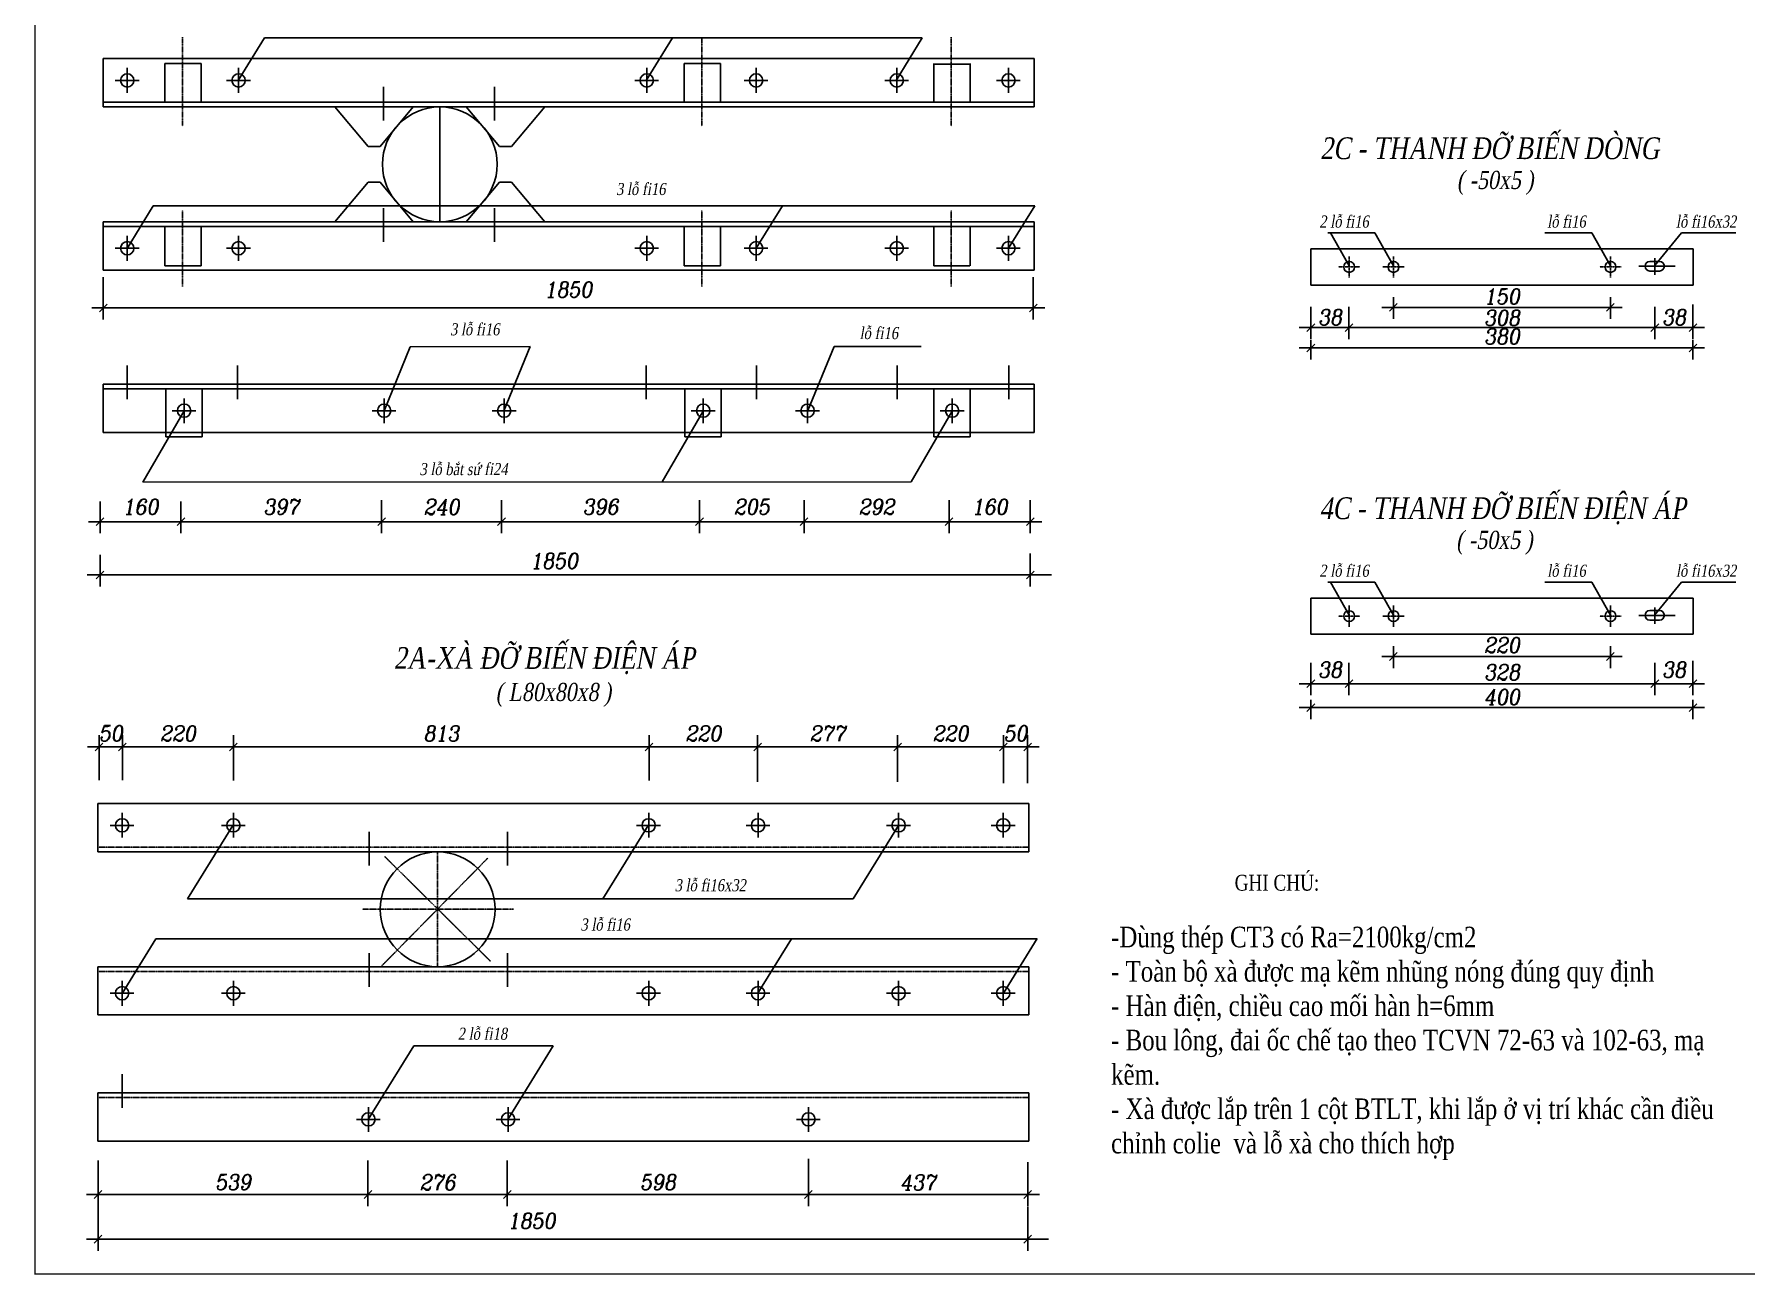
# Model space of a CAD drawing. Header units: inches. Extents: x -246336 to 136055, y -106871 to 69513.
# Drawn here: x 17160 to 26710, y 24435 to 31356 of the extents above; entities that cross this region are included whole.
import ezdxf
from ezdxf.enums import TextEntityAlignment as Align

# ---------------------------------------------------------------- set-up
doc = ezdxf.new("R2010")
doc.units = ezdxf.units.IN
doc.header["$MEASUREMENT"] = 0
doc.linetypes.add('DASHDOTX2', pattern=[2, 1, -0.5, 0, -0.5])
doc.linetypes.add('DASHEDX2', pattern=[1.5, 1, -0.5])
for name, color, linetype in [('COTSAT', 3, 'Continuous'), ('D-XA', 7, 'Continuous'), ('XA-TT1', 7, 'Continuous'), ('XA-TT2', 7, 'Continuous')]:
    doc.layers.add(name, color=color, linetype=linetype)
doc.styles.add('COM2', font='complex.shx', dxfattribs={"width": 0.9, "oblique": 10, "height": 2})
doc.styles.add('COM25', font='VNTIME_0.TTF', dxfattribs={"width": 0.8, "height": 2.5})
doc.styles.add('COM3', font='Vhtime.ttf', dxfattribs={"height": 3})
doc.styles.add('ROM2', font='VNTIME_0.TTF', dxfattribs={"width": 0.8, "height": 2})

# ---------------------------------------------------------------- blocks, each defined once
blk = doc.blocks.new('_OBLIQUE')
at = {"color": 0, "linetype": 'ByBlock'}
blk.add_line((-0.5, -0.5), (0.5, 0.5), dxfattribs=at)

msp = doc.modelspace()

# ---------------------------------------------------------------- linework, layer by layer
at = {"linetype": 'Continuous'}
for p, q in [((17679.216, 31168.828), (17679.216, 31030.086)), ((18300.336, 31168.828), (18300.336, 31030.086)), ((20577.778, 31168.828), (20577.778, 31030.086)), ((21188.002, 31168.828), (21188.002, 31030.086)), ((21972.575, 31168.828), (21972.575, 31030.086)), ((22596.182, 31168.828), (22596.182, 31030.086)), ((17745.262, 31098.806), (17612.152, 31098.806)), ((18366.383, 31098.806), (18233.272, 31098.806)), ((19108.069, 31062.863), (19108.069, 30875.3)), ((19729.21, 31062.863), (19729.21, 30875.3)), ((20643.824, 31098.806), (20510.714, 31098.806)), ((21254.048, 31098.806), (21120.938, 31098.806)), ((22038.621, 31098.806), (21905.511, 31098.806)), ((22662.228, 31098.806), (22529.118, 31098.806)), ((19108.069, 30198), (19108.069, 30385.563)), ((19729.21, 30198), (19729.21, 30385.563)), ((17679.216, 30092.035), (17679.216, 30230.777)), ((18300.336, 30092.035), (18300.336, 30230.777)), ((20577.778, 30092.035), (20577.778, 30230.777)), ((21188.002, 30092.035), (21188.002, 30230.777)), ((21972.575, 30092.035), (21972.575, 30230.777)), ((22596.182, 30092.035), (22596.182, 30230.777)), ((17745.262, 30162.057), (17612.152, 30162.057)), ((18366.383, 30162.057), (18233.272, 30162.057)), ((20643.824, 30162.057), (20510.714, 30162.057)), ((21254.048, 30162.057), (21120.938, 30162.057)), ((22038.621, 30162.057), (21905.511, 30162.057)), ((22662.228, 30162.057), (22529.118, 30162.057)), ((17679.216, 29320.014), (17679.216, 29507.577)), ((18294.103, 29320.014), (18294.103, 29507.577)), ((20575.422, 29320.014), (20575.422, 29507.577)), ((21190.308, 29320.014), (21190.308, 29507.577)), ((21974.512, 29320.014), (21974.512, 29507.577)), ((22598.31, 29320.014), (22598.31, 29507.577)), ((17996.394, 29185.938), (17996.394, 29324.68)), ((19112.417, 29185.938), (19112.417, 29324.68)), ((19782.403, 29185.938), (19782.403, 29324.68)), ((20892.903, 29185.938), (20892.903, 29324.68)), ((21475.569, 29185.938), (21475.569, 29324.68)), ((22282.093, 29185.938), (22282.093, 29324.68)), ((18062.44, 29255.96), (17929.33, 29255.96)), ((19178.463, 29255.96), (19045.352, 29255.96)), ((19848.449, 29255.96), (19715.339, 29255.96)), ((20958.95, 29255.96), (20825.839, 29255.96)), ((21541.616, 29255.96), (21408.505, 29255.96)), ((22348.139, 29255.96), (22215.029, 29255.96)), ((17716.378, 26942.451), (17583.268, 26942.451)), ((17650.332, 27012.474), (17650.332, 26873.732)), ((18337.499, 26942.451), (18204.388, 26942.451)), ((18271.452, 27012.474), (18271.452, 26873.732)), ((20654.599, 26942.451), (20521.488, 26942.451)), ((20588.553, 27012.474), (20588.553, 26873.732)), ((21264.822, 26942.451), (21131.712, 26942.451)), ((21198.776, 27012.474), (21198.776, 26873.732)), ((22049.396, 26942.451), (21916.285, 26942.451)), ((21983.349, 27012.474), (21983.349, 26873.732)), ((22633.344, 26942.451), (22500.233, 26942.451)), ((22567.298, 27012.474), (22567.298, 26873.732)), ((19028.819, 26906.508), (19028.819, 26718.945)), ((19801.057, 26906.508), (19801.057, 26718.945)), ((19028.819, 26041.645), (19028.819, 26229.208)), ((19801.057, 26041.645), (19801.057, 26229.208)), ((17650.332, 25935.68), (17650.332, 26074.422)), ((18271.452, 25935.68), (18271.452, 26074.422)), ((20588.553, 25935.68), (20588.553, 26074.422)), ((21198.776, 25935.68), (21198.776, 26074.422)), ((21983.349, 25935.68), (21983.349, 26074.422)), ((22567.298, 25935.68), (22567.298, 26074.422)), ((17716.378, 26005.702), (17583.268, 26005.702)), ((18337.499, 26005.702), (18204.388, 26005.702)), ((20654.599, 26005.702), (20521.488, 26005.702)), ((21264.822, 26005.702), (21131.712, 26005.702)), ((22049.396, 26005.702), (21916.285, 26005.702)), ((22633.344, 26005.702), (22500.233, 26005.702)), ((17650.332, 25366.232), (17650.332, 25553.795)), ((19024.773, 25232.156), (19024.773, 25370.899)), ((19803.884, 25232.156), (19803.884, 25370.899)), ((21480.262, 25232.156), (21480.262, 25370.899)), ((19090.819, 25302.179), (18957.709, 25302.179)), ((19869.93, 25302.179), (19736.82, 25302.179)), ((21546.308, 25302.179), (21413.198, 25302.179))]:
    msp.add_line(p, q, dxfattribs=at)
at = {"const_width": 8.64}
msp.add_lwpolyline([(17164.348, 24439.359), (17164.348, 36763.805), (34012.348, 36763.805), (34012.348, 24439.359)], close=True, dxfattribs=at)
at = {"layer": 'COTSAT', "linetype": 'Continuous'}
for p, q in [((17735.696, 31098.806), (17624.643, 31098.806)), ((18356.816, 31098.806), (18245.764, 31098.806)), ((20634.258, 31098.806), (20523.206, 31098.806)), ((21244.481, 31098.806), (21133.429, 31098.806)), ((22029.055, 31098.806), (21918.002, 31098.806)), ((22652.661, 31098.806), (22541.609, 31098.806)), ((17735.696, 30162.057), (17624.643, 30162.057)), ((18356.816, 30162.057), (18245.764, 30162.057)), ((20634.258, 30162.057), (20523.206, 30162.057)), ((21244.481, 30162.057), (21133.429, 30162.057)), ((22029.055, 30162.057), (21918.002, 30162.057)), ((22652.661, 30162.057), (22541.609, 30162.057)), ((18052.874, 29255.96), (17941.822, 29255.96)), ((19168.896, 29255.96), (19057.844, 29255.96)), ((19838.882, 29255.96), (19727.83, 29255.96)), ((20949.383, 29255.96), (20838.331, 29255.96)), ((21532.049, 29255.96), (21420.997, 29255.96)), ((22338.573, 29255.96), (22227.52, 29255.96)), ((17706.811, 26942.451), (17595.759, 26942.451)), ((18327.932, 26942.451), (18216.88, 26942.451)), ((20645.032, 26942.451), (20533.98, 26942.451)), ((21255.256, 26942.451), (21144.204, 26942.451)), ((22039.829, 26942.451), (21928.777, 26942.451)), ((22623.777, 26942.451), (22512.725, 26942.451)), ((17706.811, 26005.702), (17595.759, 26005.702)), ((18327.932, 26005.702), (18216.88, 26005.702)), ((20645.032, 26005.702), (20533.98, 26005.702)), ((21255.256, 26005.702), (21144.204, 26005.702)), ((22039.829, 26005.702), (21928.777, 26005.702)), ((22623.777, 26005.702), (22512.725, 26005.702)), ((19081.253, 25302.179), (18970.2, 25302.179)), ((19860.364, 25302.179), (19749.311, 25302.179)), ((21536.742, 25302.179), (21425.69, 25302.179))]:
    msp.add_line(p, q, dxfattribs=at)
at = {"layer": 'D-XA'}
for centre in [(17679.216, 31098.806), (18300.336, 31098.806), (20577.778, 31098.806), (21188.002, 31098.806), (21972.575, 31098.806), (22596.182, 31098.806), (17679.216, 30162.057), (18300.336, 30162.057), (20577.778, 30162.057), (21188.002, 30162.057), (21972.575, 30162.057), (22596.182, 30162.057), (17996.394, 29255.96), (19112.417, 29255.96), (19782.403, 29255.96), (20892.903, 29255.96), (21475.569, 29255.96), (22282.093, 29255.96), (17650.332, 26942.451), (18271.452, 26942.451), (20588.553, 26942.451), (21198.776, 26942.451), (21983.349, 26942.451), (22567.298, 26942.451), (17650.332, 26005.702), (18271.452, 26005.702), (20588.553, 26005.702), (21198.776, 26005.702), (21983.349, 26005.702), (22567.298, 26005.702), (19024.773, 25302.179), (19803.884, 25302.179), (21480.262, 25302.179)]:
    msp.add_circle(centre, 37.066, dxfattribs=at)
at = {"layer": 'XA-TT1', "linetype": 'DASHEDX2'}
for p, q in [((17987.014, 30843.213), (17987.014, 31339.998)), ((20884.844, 30843.213), (20884.844, 31339.998)), ((22276.939, 30843.213), (22276.939, 31339.998)), ((17987.014, 29949.335), (17987.014, 30375.077)), ((20884.844, 29949.335), (20884.844, 30375.077)), ((22276.939, 29949.335), (22276.939, 30375.077)), ((17515.548, 26821.146), (22710.348, 26821.146)), ((17515.548, 26127.008), (22710.348, 26127.008)), ((17515.548, 25423.484), (22710.348, 25423.484))]:
    msp.add_line(p, q, dxfattribs=at)
at = {"layer": 'XA-TT1'}
for p, q in [((22739.232, 31220.111), (17544.432, 31220.111)), ((17982.48, 30950.543), (17544.432, 30950.543)), ((22739.232, 30950.543), (17982.48, 30950.543)), ((17982.48, 30310.319), (17544.432, 30310.319)), ((22739.232, 30310.319), (17982.48, 30310.319)), ((22739.232, 30040.751), (17544.432, 30040.751)), ((17982.48, 29404.223), (17544.432, 29404.223)), ((22739.232, 29404.223), (17982.48, 29404.223)), ((17894.017, 29134.655), (17544.432, 29134.655)), ((20790.526, 29134.655), (18096.193, 29134.655)), ((22179.716, 29134.655), (20992.702, 29134.655)), ((22739.232, 29134.655), (22381.892, 29134.655)), ((22710.348, 27063.757), (17515.548, 27063.757)), ((17953.596, 26794.189), (17515.548, 26794.189)), ((22710.348, 26794.189), (17953.596, 26794.189)), ((17953.596, 26153.965), (17515.548, 26153.965)), ((22710.348, 26153.965), (17953.596, 26153.965)), ((22710.348, 25884.397), (17515.548, 25884.397)), ((17953.596, 25450.441), (17515.548, 25450.441)), ((22710.348, 25450.441), (17953.596, 25450.441)), ((22710.348, 25180.873), (17515.548, 25180.873))]:
    msp.add_line(p, q, dxfattribs=at)
at = {"layer": 'XA-TT1', "linetype": 'DASHEDX2', "ltscale": 3}
for p, q in [((17889.688, 31193.155), (18091.864, 31193.155)), ((17889.688, 30973.535), (17889.688, 31193.155)), ((18091.864, 30973.535), (18091.864, 31193.155)), ((20787.518, 30973.535), (20787.518, 31193.155)), ((20787.518, 31193.155), (20989.694, 31193.155)), ((20989.694, 30973.535), (20989.694, 31193.155)), ((22179.612, 30973.535), (22179.612, 31193.155)), ((22179.612, 31189.189), (22381.788, 31189.189)), ((22381.788, 30973.535), (22381.788, 31193.155)), ((17544.432, 30977.5), (22739.232, 30977.5)), ((17544.432, 30283.363), (22739.232, 30283.363)), ((17889.688, 30063.743), (17889.688, 30283.363)), ((18091.864, 30063.743), (18091.864, 30283.363)), ((20787.518, 30063.743), (20787.518, 30283.363)), ((20989.694, 30063.743), (20989.694, 30283.363)), ((22179.612, 30063.743), (22179.612, 30283.363)), ((22381.788, 30063.743), (22381.788, 30283.363)), ((17889.688, 30063.743), (18091.864, 30063.743)), ((20787.518, 30063.743), (20989.694, 30063.743)), ((22179.612, 30063.743), (22381.788, 30063.743)), ((17894.017, 29134.655), (18096.193, 29134.655)), ((20790.526, 29134.655), (20992.702, 29134.655)), ((22179.716, 29134.655), (22381.892, 29134.655))]:
    msp.add_line(p, q, dxfattribs=at)
at = {"layer": 'XA-TT1', "linetype": 'DASHDOTX2', "ltscale": 0.2}
for p, q in [((24497.221, 29998.551), (24497.221, 30116.972)), ((24744.677, 29998.551), (24744.677, 30116.972)), ((25955.439, 29998.551), (25955.439, 30116.972)), ((24556.432, 30057.762), (24438.011, 30057.762)), ((24803.887, 30057.762), (24685.466, 30057.762)), ((26014.649, 30057.762), (25896.229, 30057.762)), ((24556.432, 28109.598), (24438.011, 28109.598)), ((24497.221, 28050.388), (24497.221, 28168.809)), ((24803.887, 28109.598), (24685.466, 28109.598)), ((24744.677, 28050.388), (24744.677, 28168.809)), ((26014.649, 28109.598), (25896.229, 28109.598)), ((25955.439, 28050.388), (25955.439, 28168.809))]:
    msp.add_line(p, q, dxfattribs=at)
at = {"layer": 'XA-TT1', "linetype": 'Continuous'}
for p, q in [((17544.432, 29377.266), (17894.017, 29377.266)), ((17894.017, 29377.266), (22739.232, 29377.266)), ((17894.017, 29110.631), (17894.017, 29377.266)), ((18096.193, 29110.631), (18096.193, 29377.266)), ((20790.526, 29110.631), (20790.526, 29377.266)), ((20992.702, 29110.631), (20992.702, 29377.266)), ((22179.716, 29110.631), (22179.716, 29377.266)), ((22381.892, 29110.631), (22381.892, 29377.266)), ((17894.017, 29110.631), (18096.193, 29110.631)), ((20790.526, 29110.631), (20992.702, 29110.631)), ((22179.716, 29110.631), (22381.892, 29110.631))]:
    msp.add_line(p, q, dxfattribs=at)
at = {"layer": 'XA-TT1'}
for points in [[(17544.432, 31220.111), (17544.432, 30950.543)], [(22739.232, 31220.111), (22739.232, 30950.543)], [(17544.432, 30040.751), (17544.432, 30310.319)], [(22739.232, 30040.751), (22739.232, 30310.319)], [(17544.432, 29134.655), (17544.432, 29404.223)], [(22739.232, 29134.655), (22739.232, 29404.223)], [(17515.548, 27063.757), (17515.548, 26794.189)], [(22710.348, 27063.757), (22710.348, 26794.189)], [(17515.548, 25884.397), (17515.548, 26153.965)], [(22710.348, 25884.397), (22710.348, 26153.965)], [(17515.548, 25180.873), (17515.548, 25450.441)], [(22710.348, 25180.873), (22710.348, 25450.441)]]:
    msp.add_lwpolyline(points, dxfattribs=at)
at = {"layer": 'XA-TT2', "color": 8}
for p, q in [((18444.073, 31336.303), (18297.92, 31098.806)), ((22114.85, 31336.303), (18444.073, 31336.303)), ((20721.515, 31336.303), (20575.362, 31098.806)), ((22114.85, 31336.303), (21968.696, 31098.806)), ((17823.907, 30398.903), (17677.754, 30161.406)), ((17823.907, 30398.903), (22743.288, 30399.554)), ((21335.108, 30399.554), (21188.955, 30162.057)), ((22743.288, 30399.554), (22597.135, 30162.057)), ((24640.962, 30247.861), (24378.284, 30247.861)), ((24496.963, 30063.83), (24393.507, 30247.861)), ((24744.419, 30063.83), (24640.962, 30247.861)), ((25851.724, 30247.861), (25589.046, 30247.861)), ((25955.181, 30063.83), (25851.724, 30247.861)), ((26201.8, 30063.83), (26352.561, 30247.861)), ((26352.561, 30247.861), (26655.606, 30247.861)), ((17545.344, 30001.2), (17545.344, 29764.071)), ((22734.85, 30001.2), (22734.85, 29764.071)), ((17480.544, 29828.871), (22799.65, 29828.871)), ((24283.389, 29835.843), (24283.389, 29654.963)), ((24496.031, 29835.843), (24496.031, 29654.963)), ((24496.031, 29835.843), (24496.031, 29654.963)), ((24679.313, 29832.445), (26019.791, 29832.445)), ((24744.113, 29889.533), (24744.113, 29767.645)), ((25954.991, 29889.533), (25954.991, 29767.645)), ((26203.073, 29835.843), (26203.073, 29654.963)), ((26203.073, 29835.843), (26203.073, 29654.963)), ((26415.715, 29847.641), (26415.715, 29654.963)), ((24218.589, 29719.763), (24560.831, 29719.763)), ((24431.231, 29719.763), (26267.873, 29719.763)), ((26138.273, 29719.763), (26480.515, 29719.763)), ((19258.061, 29612.984), (19111.908, 29255.96)), ((19258.061, 29612.984), (19927.511, 29613.353)), ((19927.511, 29613.353), (19780.94, 29255.309)), ((21623.12, 29614.287), (21476.967, 29257.263)), ((21623.12, 29614.287), (22109.639, 29614.655)), ((24218.589, 29605.977), (26480.515, 29605.977)), ((24283.389, 29648.423), (24283.389, 29541.177)), ((26415.715, 29648.423), (26415.715, 29541.177)), ((17997.348, 29255.96), (17766.177, 28856.469)), ((20894.81, 29257.608), (20663.64, 28858.117)), ((22284, 29257.608), (22052.83, 28858.117)), ((17766.177, 28856.469), (22052.83, 28858.117)), ((17527.169, 28748.621), (17527.169, 28571.639)), ((17978.347, 28748.621), (17978.347, 28571.639)), ((17978.347, 28748.621), (17978.347, 28571.639)), ((19098.515, 28756.391), (19098.515, 28571.639)), ((19098.515, 28756.391), (19098.515, 28571.639)), ((19767.504, 28756.391), (19767.504, 28571.639)), ((19767.504, 28756.391), (19767.504, 28571.639)), ((20872.114, 28756.391), (20872.114, 28571.639)), ((20872.114, 28756.391), (20872.114, 28571.639)), ((21455.535, 28756.391), (21455.535, 28571.639)), ((21455.535, 28756.391), (21455.535, 28571.639)), ((22264.545, 28756.391), (22264.545, 28571.639)), ((22264.545, 28756.391), (22264.545, 28571.639)), ((22717.593, 28756.391), (22717.593, 28571.639)), ((17462.369, 28636.439), (18043.147, 28636.439)), ((17913.547, 28636.439), (19163.315, 28636.439)), ((19033.715, 28636.439), (19832.304, 28636.439)), ((19702.704, 28636.439), (20936.914, 28636.439)), ((20807.314, 28636.439), (21520.335, 28636.439)), ((21390.735, 28636.439), (22329.345, 28636.439)), ((22199.745, 28636.439), (22782.393, 28636.439)), ((17527.169, 28451.567), (17527.169, 28274.584)), ((22717.593, 28459.336), (22717.593, 28274.584)), ((22836.171, 28339.384), (17455.328, 28339.384)), ((24640.962, 28299.697), (24378.284, 28299.697)), ((24496.963, 28115.666), (24393.507, 28299.697)), ((24744.419, 28115.666), (24640.962, 28299.697)), ((25851.724, 28299.697), (25589.046, 28299.697)), ((25955.181, 28115.666), (25851.724, 28299.697)), ((26201.8, 28115.666), (26352.561, 28299.697)), ((26352.561, 28299.697), (26655.606, 28299.697)), ((24744.113, 27941.37), (24744.113, 27819.482)), ((25954.991, 27941.37), (25954.991, 27819.482)), ((24283.389, 27848.928), (24283.389, 27668.047)), ((24496.031, 27848.928), (24496.031, 27668.047)), ((24496.031, 27848.928), (24496.031, 27668.047)), ((24679.313, 27884.282), (26019.791, 27884.282)), ((26203.073, 27848.928), (26203.073, 27668.047)), ((26203.073, 27848.928), (26203.073, 27668.047)), ((26415.715, 27860.726), (26415.715, 27668.047)), ((24218.589, 27732.847), (24560.831, 27732.847)), ((24431.231, 27732.847), (26267.873, 27732.847)), ((26138.273, 27732.847), (26480.515, 27732.847)), ((24283.389, 27642.132), (24283.389, 27534.886)), ((26415.715, 27642.132), (26415.715, 27534.886)), ((24218.589, 27599.686), (26480.515, 27599.686)), ((17521.935, 27194.011), (17521.935, 27444.89)), ((17651.691, 27194.011), (17651.691, 27444.89)), ((17651.691, 27194.011), (17651.691, 27444.89)), ((18271.526, 27193.061), (18271.526, 27444.89)), ((18271.526, 27193.061), (18271.526, 27444.89)), ((20590.935, 27193.061), (20590.935, 27444.89)), ((20590.935, 27193.061), (20590.935, 27444.89)), ((21196.692, 27185.101), (21196.692, 27444.89)), ((21196.692, 27185.101), (21196.692, 27444.89)), ((21977.799, 27185.101), (21977.799, 27444.89)), ((21977.799, 27185.101), (21977.799, 27444.89)), ((22567.614, 27177.141), (22567.614, 27444.89)), ((22567.614, 27177.141), (22567.614, 27444.89)), ((22703.112, 27177.141), (22703.112, 27444.89)), ((17457.135, 27380.09), (17716.491, 27380.09)), ((17586.891, 27380.09), (18336.326, 27380.09)), ((18206.726, 27380.09), (20655.735, 27380.09)), ((20526.135, 27380.09), (21261.492, 27380.09)), ((21131.892, 27380.09), (22042.599, 27380.09)), ((21912.999, 27380.09), (22632.414, 27380.09)), ((22502.814, 27380.09), (22767.912, 27380.09)), ((18268.972, 26941.8), (18015.734, 26532.049)), ((20586.581, 26942.451), (20333.343, 26532.7)), ((21982.84, 26942.451), (21729.602, 26532.7)), ((18015.734, 26532.049), (21729.602, 26532.7)), ((17838.239, 26309.094), (17650.332, 26005.051)), ((17838.239, 26309.094), (22755.377, 26309.956)), ((21386.174, 26309.745), (21198.267, 26005.702)), ((22755.649, 26310.396), (22567.742, 26006.354)), ((19277.502, 25711.93), (19024.264, 25302.179)), ((19277.502, 25711.93), (20055.151, 25711.93)), ((20055.151, 25711.93), (19801.913, 25302.179)), ((17516.223, 25072.572), (17516.223, 24818.112)), ((19022.012, 25072.572), (19022.012, 24818.112)), ((19022.012, 25072.572), (19022.012, 24818.112)), ((19799.193, 25072.572), (19799.193, 24818.112)), ((19799.193, 25072.572), (19799.193, 24818.112)), ((21479.848, 25082.275), (21479.848, 24818.112)), ((21479.848, 25082.275), (21479.848, 24818.112)), ((22703.909, 25062.87), (22703.909, 24818.112)), ((17451.423, 24882.912), (19086.812, 24882.912)), ((18957.212, 24882.912), (19863.993, 24882.912)), ((19734.393, 24882.912), (21544.648, 24882.912)), ((21415.048, 24882.912), (22768.709, 24882.912)), ((17516.223, 24823.48), (17516.223, 24569.019)), ((22703.909, 24813.777), (22703.909, 24569.019)), ((17451.423, 24633.819), (22819.56, 24633.819))]:
    msp.add_line(p, q, dxfattribs=at)
at = {"layer": 'XA-TT2', "color": 2}
for p, q in [((18837.168, 30950.754), (19022.496, 30729.169)), ((19089.888, 30729.169), (19275.216, 30950.754)), ((19756.313, 30729.169), (19570.985, 30950.754)), ((20009.033, 30950.754), (19823.705, 30729.169)), ((19089.888, 30729.169), (19022.496, 30729.169)), ((19756.313, 30729.169), (19823.705, 30729.169)), ((18837.168, 30310.109), (19022.496, 30531.694)), ((19089.888, 30531.694), (19022.496, 30531.694)), ((19089.888, 30531.694), (19275.216, 30310.109)), ((19756.313, 30531.694), (19570.985, 30310.109)), ((19756.313, 30531.694), (19823.705, 30531.694)), ((20009.033, 30310.109), (19823.705, 30531.694)), ((26202.058, 30106.335), (26202.058, 30014.476)), ((26202.058, 28158.172), (26202.058, 28066.313))]:
    msp.add_line(p, q, dxfattribs=at)
at = {"layer": 'XA-TT2'}
for p, q in [((19423.1, 30950.543), (19423.1, 30310.319)), ((26416.544, 30158.85), (24282.464, 30158.85)), ((24282.464, 30158.85), (24282.464, 29956.674)), ((26175.101, 30088.936), (26229.015, 30088.936)), ((26416.544, 30158.85), (26416.544, 29956.674)), ((26175.101, 30035.023), (26229.015, 30035.023)), ((24282.464, 29956.674), (26416.544, 29956.674)), ((26416.544, 28210.686), (24282.464, 28210.686)), ((24282.464, 28210.686), (24282.464, 28008.51)), ((26416.544, 28210.686), (26416.544, 28008.51)), ((26175.101, 28140.773), (26229.015, 28140.773)), ((26175.101, 28086.86), (26229.015, 28086.86)), ((24282.464, 28008.51), (26416.544, 28008.51))]:
    msp.add_line(p, q, dxfattribs=at)
at = {"layer": 'XA-TT2', "color": 2, "linetype": 'Continuous'}
for p, q in [((26114.449, 30061.98), (26316.625, 30061.98)), ((26114.449, 28113.816), (26316.625, 28113.816))]:
    msp.add_line(p, q, dxfattribs=at)
at = {"layer": 'XA-TT2', "linetype": 'DASHEDX2'}
for p, q in [((19099.285, 26158.589), (19690.384, 26759.209)), ((19114.705, 26769.477), (19705.803, 26184.257)), ((19411.005, 26794.189), (19411.005, 26153.965)), ((18991.345, 26474.077), (19834.303, 26474.077))]:
    msp.add_line(p, q, dxfattribs=at)
at = {"layer": 'XA-TT2'}
for points in [[(24497.221, 30088.088, -1), (24497.221, 30027.435, -1)], [(24744.677, 30088.088, -1), (24744.677, 30027.435, -1)], [(25955.439, 30088.088, -1), (25955.439, 30027.435, -1)], [(24497.221, 28139.925, -1), (24497.221, 28079.272, -1)], [(24744.677, 28139.925, -1), (24744.677, 28079.272, -1)], [(25955.439, 28139.925, -1), (25955.439, 28079.272, -1)]]:
    msp.add_lwpolyline(points, format="xyb", close=True, dxfattribs=at)
for centre in [(19423.1, 30630.431), (19411.005, 26474.077)]:
    msp.add_circle(centre, 320.112, dxfattribs=at)
for centre, start, end in [((26175.101, 30061.98), 90, 270), ((26229.015, 30061.98), 270, 90), ((26175.101, 28113.816), 90, 270), ((26229.015, 28113.816), 270, 90)]:
    msp.add_arc(centre, 26.957, start, end, dxfattribs=at)

# ---------------------------------------------------------------- block references
at = {"layer": 'XA-TT2', "color": 8, "xscale": 43.19999999999709, "yscale": 43.20000000000073, "zscale": 43.2, "rotation": 180}
for p in [(17545.344, 29828.871), (24744.113, 29832.445), (24283.389, 29719.763), (24496.031, 29719.763), (26203.073, 29719.763), (24283.389, 29605.977), (17527.169, 28636.439), (17978.347, 28636.439), (19098.515, 28636.439), (19767.504, 28636.439), (20872.114, 28636.439), (21455.535, 28636.439), (22264.545, 28636.439), (17527.169, 28339.384), (24744.113, 27884.282), (24283.389, 27732.847), (24496.031, 27732.847), (26203.073, 27732.847), (24283.389, 27599.686), (17521.935, 27380.09), (18271.526, 27380.09), (20590.935, 27380.09), (21196.692, 27380.09), (21977.799, 27380.09), (22567.614, 27380.09), (17516.223, 24882.912), (19022.012, 24882.912), (19799.193, 24882.912), (21479.848, 24882.912), (17516.223, 24633.819)]:
    msp.add_blockref('_OBLIQUE', p, dxfattribs=at)
at = {"layer": 'XA-TT2', "color": 8, "xscale": 43.19999999999709, "yscale": 43.20000000000073, "zscale": 43.2}
for p in [(22734.85, 29828.871), (25954.991, 29832.445), (24496.031, 29719.763), (26203.073, 29719.763), (26415.715, 29719.763), (26415.715, 29605.977), (17978.347, 28636.439), (19098.515, 28636.439), (19767.504, 28636.439), (20872.114, 28636.439), (21455.535, 28636.439), (22264.545, 28636.439), (22717.593, 28636.439), (22717.593, 28339.384), (25954.991, 27884.282), (24496.031, 27732.847), (26203.073, 27732.847), (26415.715, 27732.847), (26415.715, 27599.686), (17651.691, 27380.09), (18271.526, 27380.09), (20590.935, 27380.09), (21196.692, 27380.09), (21977.799, 27380.09), (22567.614, 27380.09), (22703.112, 27380.09), (19022.012, 24882.912), (19799.193, 24882.912), (21479.848, 24882.912), (22703.909, 24882.912), (22703.909, 24633.819)]:
    msp.add_blockref('_OBLIQUE', p, dxfattribs=at)
at = {"layer": 'XA-TT2', "color": 4, "xscale": 43.19999999999709, "yscale": 43.20000000000073, "zscale": 43.2, "rotation": 180}
msp.add_blockref('_OBLIQUE', (17651.691, 27380.09), dxfattribs=at)

# ---------------------------------------------------------------- texts
at = {"style": 'COM3', "oblique": 10, "width": 0.8}
for s, p in [('2c - thanh ®ì biÕn dßng', (24335.758, 30659.566)), ('4c - thanh ®ì biÕn ®iÖn ¸p', (24331.429, 28651.357)), ('2A-Xµ ®ì biÕn ®iÖn ¸p', (19166.931, 27815.738))]:
    msp.add_text(s, height=121.3056, dxfattribs=at).set_placement(p)
at = {"layer": 'D-XA', "style": 'COM25', "oblique": 10, "width": 0.8}
for s, p in [('( -50x5 )', (25098.659, 30492.712)), ('( -50x5 )', (25094.329, 28484.504)), ('( L80x80x8 )', (19735.127, 27636.008))]:
    msp.add_text(s, height=101.088, dxfattribs=at).set_placement(p)
for s, p in [('3 lç fi16', (20682.692, 30458.977)), ('2 lç fi16', (24606.869, 30277.546)), ('lç fi16', (25817.631, 30277.546)), ('lç fi16x32', (26658.244, 30277.546)), ('3 lç fi16', (19756.252, 29676.227)), ('lç fi16', (21980.612, 29655.105)), ('3 lç b¾t sø fi24', (19801.644, 28896.397)), ('2 lç fi16', (24606.869, 28329.383)), ('lç fi16', (25817.631, 28329.383)), ('lç fi16x32', (26658.244, 28329.383)), ('3 lç fi16x32', (21131.604, 26574.5)), ('3 lç fi16', (20484.004, 26355.396)), ('2 lç fi18', (19799.262, 25746.184))]:
    msp.add_text(s, height=67.392, dxfattribs=at).set_placement(p, align=Align.RIGHT)
at = {"layer": 'XA-TT2', "char_height": 86.4, "attachment_point": 5, "style": 'COM2'}
for s, insert in [('\\A1;1850', (20140.097, 29931.281)), ('150', (25349.552, 29893.08)), ('\\A1;38', (24389.71, 29777.092)), ('\\A1;308', (25349.552, 29773.786)), ('\\A1;38', (26309.394, 29777.092)), ('\\A1;380', (25349.552, 29669.919)), ('\\A1;160', (17752.758, 28719.299)), ('\\A1;397', (18538.431, 28719.393)), ('\\A1;240', (19433.01, 28718.893)), ('\\A1;396', (20319.809, 28719.799)), ('\\A1;205', (21163.825, 28719.674)), ('\\A1;292', (21860.04, 28719.393)), ('\\A1;160', (22491.069, 28719.299)), ('1850', (20060.43, 28417.539)), ('\\A1;220', (25349.552, 27947.763)), ('\\A1;38', (24389.71, 27810.861)), ('\\A1;328', (25349.552, 27796.329)), ('\\A1;38', (26309.394, 27810.861)), ('\\A1;400', (25349.552, 27658.323)), ('\\A1;50', (17586.813, 27455.642)), ('\\A1;220', (17961.608, 27454.861)), ('\\A1;813', (19431.231, 27454.861)), ('\\A1;220', (20893.814, 27454.861)), ('277', (21587.245, 27454.861)), ('\\A1;220', (22272.706, 27454.861)), ('\\A1;50', (22635.363, 27455.642)), ('\\A1;539', (18269.117, 24951.238)), ('\\A1;276', (19410.602, 24950.364)), ('\\A1;598', (20639.521, 24951.238)), ('\\A1;437', (22091.878, 24949.959)), ('1850', (19934.705, 24735.486))]:
    msp.add_mtext(s, dxfattribs=dict(at, insert=insert))
at = {"layer": 'XA-TT2', "style": 'ROM2'}
for s, insert, char_height, width, attachment_point in [('{\\f.VnTimeH|b0|i0|c0|p34;ghi chó:}', (24094.239, 26666.455), 88.452, 1160.26051, 2), ('-Dïng thÐp CT3 cã Ra=2100kg/cm2\\P- Toµn bé xµ ®\xadîc m¹ kÏm nhòng nãng ®óng quy ®Þnh\\P- Hµn ®iÖn, chiÒu cao mèi hµn h=6mm\\P- Bou l«ng, ®ai èc chÕ t¹o theo TCVN 72-63 vµ 102-63, m¹ kÏm.\\P- Xµ ®\xadîc l¾p trªn 1 cét BTLT, khi l¾p ë vÞ trÝ kh¸c cÇn ®iÒu chØnh colie  vµ lç xµ cho thÝch hîp', (23168.692, 26376.946), 114.9876, 3402.61085, 1)]:
    msp.add_mtext(s, dxfattribs=dict(at, insert=insert, char_height=char_height, width=width, attachment_point=attachment_point))

doc.saveas('drawing.dxf')
